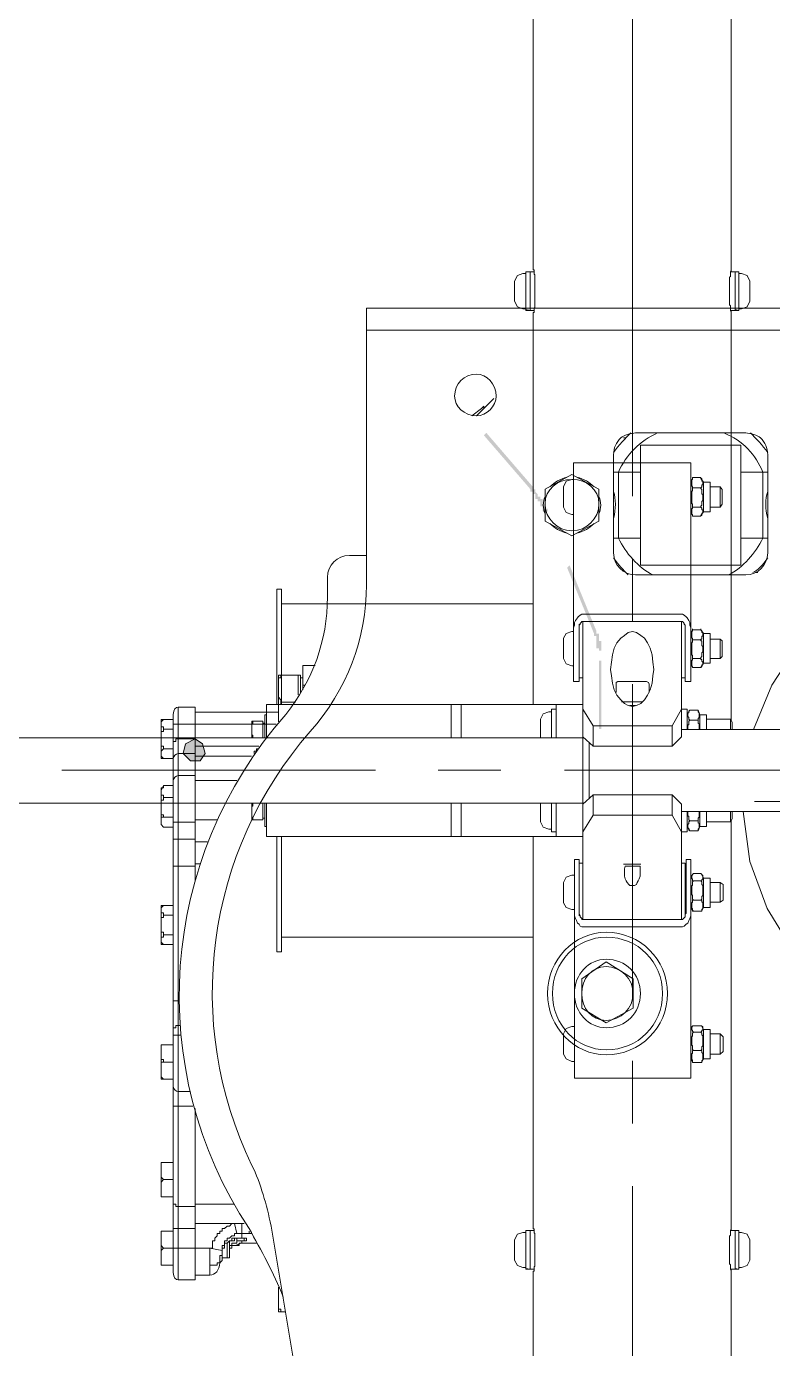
# Model space of a CAD drawing. Header units: millimetres. Extents: x 25083 to 52777, y 24772 to 45779.
# Drawn here: x 48996.5 to 49109.8, y 36820.4 to 37021 of the extents above; entities that cross this region are included whole.
import ezdxf

# ---------------------------------------------------------------- set-up
doc = ezdxf.new("R2010")
doc.units = ezdxf.units.MM
doc.layers.add('小车', color=7, linetype='Continuous')
doc.styles.get("Standard").update_dxf_attribs({"font": ''})
doc.styles.get('Standard').set_extended_font_data('SimSun')
doc.dimstyles.new('15', dxfattribs={"dimtxt": 15, "dimasz": 10, "dimexe": 2, "dimexo": 1, "dimgap": 1, "dimtad": 1, "dimdsep": 46, "dimtxsty": 'Standard', "dimcen": 2.5, "dimadec": 0, "dimazin": 0, "dimtfac": 1, "dimtmove": 2, "dimatfit": 3, "dimfxl": 1, "dimtolj": 1, "dimarcsym": 0})

# ---------------------------------------------------------------- blocks, each defined once
blk = doc.blocks.new('zw$D2F4')
h = blk.add_hatch(color=7)
h.dxf.hatch_style = 2
h.paths.add_polyline_path([(183.45, 1070.63), (176.4, 1078.8), (176.02, 1078.43), (183.08, 1070.26)])
h = blk.add_hatch(color=7)
h.dxf.hatch_style = 2
h.paths.add_polyline_path([(185.68, 1066.91), (185.68, 1067.29), (185.31, 1067.29), (185.31, 1068.03), (184.94, 1068.03), (184.94, 1068.77), (184.57, 1068.77), (184.57, 1069.14), (184.19, 1069.14), (184.19, 1069.51), (183.82, 1069.89), (183.82, 1070.26), (183.45, 1070.26), (183.45, 1070.63), (183.08, 1070.26), (183.08, 1069.89), (183.45, 1069.89), (183.45, 1069.51), (183.82, 1069.51), (183.82, 1068.77), (184.19, 1068.77), (184.19, 1068.4), (184.57, 1068.4), (184.57, 1067.66), (184.94, 1067.66), (184.94, 1066.91), (185.31, 1066.91), (185.31, 1066.54)])
h = blk.add_hatch(color=7)
h.dxf.hatch_style = 2
h.paths.add_polyline_path([(193.11, 1048.72), (189.02, 1058.74), (188.65, 1058.37), (192.74, 1048.35)])
h = blk.add_hatch(color=7)
h.dxf.hatch_style = 2
h.paths.add_polyline_path([(193.85, 1045.75), (193.85, 1046.86), (193.85, 1047.23), (193.48, 1047.23), (193.48, 1048.35), (193.11, 1048.35), (193.11, 1048.72), (192.74, 1048.35), (192.74, 1047.98), (193.11, 1047.98), (193.11, 1046.12), (193.48, 1046.12), (193.48, 1045.75)])
h = blk.add_hatch(color=7)
h.dxf.hatch_style = 2
h.paths.add_polyline_path([(193.85, 1033.86), (193.85, 1044.26), (193.48, 1044.26), (193.48, 1033.86)])
h = blk.add_hatch(color=7)
h.dxf.hatch_style = 2
h.paths.add_polyline_path([(132.2, 1032.38), (130.72, 1031.64), (130.35, 1030.15), (131.46, 1029.04), (132.95, 1029.04), (133.69, 1030.15), (133.32, 1031.64)])
at = {"color": 7, "lineweight": 5}
for points in [[(158.2, 1055.77), (158.2, 1097.74)], [(243.24, 1097.74), (158.2, 1097.74)], [(243.24, 1094.39), (158.2, 1094.39)], [(174.91, 1081.4), (177.51, 1084)], [(174.17, 1081.4), (175.65, 1082.51)], [(175.65, 1082.51), (176.02, 1082.88)], [(176.02, 1082.51), (176.02, 1082.88)], [(197.19, 1078.06), (197.56, 1078.06)], [(199.05, 1078.8), (215.76, 1078.8)], [(195.71, 1060.6), (195.71, 1075.46)], [(199.79, 1076.94), (199.79, 1058.74)], [(215.02, 1076.94), (199.79, 1076.94)], [(215.02, 1058.74), (215.02, 1076.94)], [(219.1, 1075.46), (219.1, 1060.6)], [(185.31, 1070.26), (189.39, 1072.48)], [(189.39, 1072.48), (193.48, 1070.26)], [(199.79, 1072.86), (195.71, 1072.86)], [(196.45, 1062.83), (196.45, 1072.86)], [(219.1, 1072.86), (215.02, 1072.86)], [(218.36, 1072.86), (218.36, 1062.83)], [(185.31, 1065.43), (185.31, 1070.26)], [(193.48, 1070.26), (193.48, 1065.43)], [(189.39, 1063.2), (185.31, 1065.43)], [(193.48, 1065.43), (189.39, 1063.2)], [(199.79, 1062.83), (195.71, 1062.83)], [(219.1, 1062.83), (215.02, 1062.83)], [(158.2, 1060.23), (155.6, 1060.23)], [(215.76, 1057.26), (199.05, 1057.26)], [(215.02, 1058.74), (199.79, 1058.74)], [(217.62, 1057.63), (217.25, 1057.63)], [(152.26, 1056.89), (152.26, 1053.92)], [(148.54, 1039.81), (148.54, 1043.52)], [(150.4, 1043.52), (148.54, 1043.52)], [(144.83, 1034.98), (144.83, 1042.03)], [(147.8, 1042.03), (144.83, 1042.03)], [(145.2, 1042.03), (145.2, 1041.66), (144.83, 1041.66), (144.83, 1040.18)], [(147.8, 1039.06), (147.8, 1042.03)], [(147.8, 1042.03), (148.17, 1042.03)], [(148.17, 1042.03), (148.17, 1039.43)], [(148.54, 1041.66), (148.17, 1041.66)], [(144.83, 1040.18), (144.83, 1038.69), (145.2, 1038.32), (145.2, 1037.95)], [(148.54, 1040.55), (148.91, 1040.55)], [(129.6, 950.31), (129.6, 1037.21)], [(132.2, 1037.21), (129.6, 1037.21)], [(132.2, 1010.84), (132.2, 1037.21)], [(145.2, 1037.95), (145.2, 1037.58), (144.83, 1037.58), (144.83, 1036.09)], [(147.43, 1037.95), (145.2, 1037.95)], [(127, 1034.61), (127, 1035.35), (127.38, 1035.35)], [(127.38, 1035.35), (127, 1034.98)], [(127, 1029.78), (127, 1034.98)], [(128.86, 1035.35), (127.38, 1035.35)], [(128.86, 951.42), (128.86, 1036.09)], [(144.83, 1036.46), (132.2, 1036.46)], [(144.83, 1036.09), (144.83, 1034.98)], [(127.38, 1033.86), (127.38, 1034.23), (127, 1034.23), (127, 1034.61)], [(127, 1032.38), (127, 1033.49), (127.38, 1033.49), (127.38, 1033.86)], [(128.86, 1033.86), (127.38, 1033.86)], [(128.86, 1034.23), (128.86, 1034.61), (129.6, 1034.61)], [(132.2, 1034.61), (129.6, 1034.61)], [(132.2, 1034.61), (144.46, 1034.61)], [(127.38, 1030.89), (127.38, 1031.26), (127, 1031.26), (127, 1032.38)], [(128.86, 1032.01), (129.23, 1032.01), (129.23, 1032.38), (129.6, 1032.38)], [(132.2, 1032.38), (129.6, 1032.38)], [(132.2, 1031.26), (141.86, 1031.26)], [(127, 1030.15), (127, 1030.52), (127.38, 1030.89)], [(127.38, 1029.41), (127, 1029.41), (127, 1030.15)], [(127.38, 1029.41), (127, 1029.78)], [(128.86, 1030.89), (127.38, 1030.89)], [(128.86, 1029.41), (127.38, 1029.41)], [(132.2, 1030.15), (129.6, 1030.15)], [(140.75, 1029.78), (132.2, 1029.78)], [(141.86, 1030.89), (141.49, 1030.89), (141.49, 1030.52), (141.12, 1030.52), (141.12, 1030.15)], [(127, 1024.21), (127, 1024.95), (127.38, 1024.95), (127.38, 1025.32)], [(127.38, 1025.32), (127, 1024.58)], [(128.86, 1025.32), (127.38, 1025.32)], [(132.2, 1026.81), (129.6, 1026.81)], [(138.52, 1026.06), (132.2, 1026.06)], [(127, 1019.38), (127, 1024.58)], [(127.38, 1023.47), (127.38, 1023.84), (127, 1023.84), (127, 1024.21)], [(127, 1021.98), (127, 1023.09), (127.38, 1023.09), (127.38, 1023.47)], [(128.86, 1023.47), (127.38, 1023.47)], [(127.38, 1020.49), (127.38, 1020.87), (127, 1020.87), (127, 1021.98)], [(127, 1019.75), (127, 1020.49), (127.38, 1020.49)], [(127.38, 1019.01), (127, 1019.38), (127, 1019.75)], [(127.38, 1019.01), (127, 1019.38)], [(128.86, 1020.49), (127.38, 1020.49)], [(128.86, 1019.01), (127.38, 1019.01)], [(128.86, 1020.12), (128.86, 1019.75), (129.6, 1019.75)], [(132.2, 1019.75), (129.6, 1019.75)], [(132.2, 1020.12), (135.55, 1020.12)], [(128.86, 1017.52), (128.86, 1017.15), (129.6, 1017.15)], [(132.2, 1017.15), (129.6, 1017.15)], [(132.2, 1016.78), (134.06, 1016.78)], [(128.86, 1012.7), (128.86, 1013.07), (129.6, 1013.07)], [(132.2, 1013.07), (129.6, 1013.07)], [(132.2, 1013.44), (132.95, 1013.44)], [(127, 1006.38), (127, 1007.13), (127.38, 1007.13)], [(127.38, 1007.13), (127, 1006.75)], [(128.86, 1007.13), (127.38, 1007.13)], [(127, 1001.56), (127, 1006.75)], [(127.38, 1005.64), (127.38, 1006.01), (127, 1006.01), (127, 1006.38)], [(127, 1004.15), (127, 1005.27), (127.38, 1005.27), (127.38, 1005.64)], [(128.86, 1005.64), (127.38, 1005.64)], [(127.38, 1002.67), (127.38, 1003.04), (127, 1003.04), (127, 1004.15)], [(127, 1001.93), (127, 1002.3), (127.38, 1002.3), (127.38, 1002.67)], [(127.38, 1001.18), (127, 1001.18), (127, 1001.93)], [(127.38, 1001.18), (127, 1001.56)], [(128.86, 1002.67), (127.38, 1002.67)], [(128.86, 1001.18), (127.38, 1001.18)], [(194.59, 998.58), (190.88, 995.98)], [(198.68, 995.98), (194.59, 998.58)], [(190.88, 995.98), (190.88, 991.53)], [(198.68, 991.53), (198.68, 995.98)], [(128.86, 992.64), (129.6, 992.64)], [(190.88, 991.53), (194.59, 989.3)], [(194.59, 989.3), (198.68, 991.53)], [(128.86, 988.19), (128.86, 988.56), (129.23, 988.56), (129.23, 988.93), (129.6, 988.93)], [(129.98, 988.93), (129.6, 988.93)], [(128.86, 986.7), (128.86, 987.44), (129.23, 987.44), (129.6, 987.44)], [(129.98, 987.44), (129.6, 987.44)], [(128.86, 985.96), (127, 985.96)], [(127, 980.76), (127, 985.96)], [(127, 984.84), (127, 985.96), (127.38, 985.96)], [(127.38, 983.36), (127.38, 983.73), (127, 983.73), (127, 984.84)], [(127, 982.24), (127, 983.36), (127.38, 983.36)], [(128.86, 983.36), (127.38, 983.36)], [(127.38, 980.76), (127, 981.13), (127, 982.24)], [(128.86, 980.76), (127, 980.76)], [(131.46, 978.9), (129.6, 978.9)], [(128.86, 977.05), (128.86, 976.67), (129.6, 976.67)], [(131.83, 976.67), (129.6, 976.67)], [(132.2, 950.31), (132.2, 976.3)], [(128.86, 968.13), (127, 968.13)], [(127, 962.93), (127, 968.13)], [(127, 967.02), (127, 968.13), (127.38, 968.13)], [(127.38, 965.53), (127, 965.9), (127, 967.02)], [(127, 964.05), (127, 965.16), (127.38, 965.53)], [(128.86, 965.53), (127.38, 965.53)], [(127.38, 962.93), (127, 962.93), (127, 964.05)], [(128.86, 962.93), (127, 962.93)], [(128.86, 962.19), (128.86, 961.82), (129.23, 961.82), (129.23, 961.45), (129.6, 961.45)], [(132.2, 961.45), (129.6, 961.45)], [(132.2, 961.82), (138.15, 961.82)], [(138.15, 958.85), (132.2, 958.85)], [(138.15, 958.85), (137.77, 958.85), (137.4, 958.48), (137.03, 958.48), (136.66, 958.11), (136.29, 958.11), (136.29, 957.73), (135.92, 957.73), (135.92, 957.36), (135.55, 957.36), (135.55, 956.99), (135.17, 956.62), (135.17, 956.25), (134.8, 956.25), (134.8, 955.14), (134.43, 955.14)], [(138.52, 957.36), (138.15, 958.85)], [(139.63, 958.85), (139.26, 958.85)], [(139.26, 956.62), (139.26, 958.85)], [(128.86, 957.73), (127, 957.73)], [(127, 952.54), (127, 957.73)], [(127, 956.62), (127, 957.73), (127.38, 957.73)], [(128.86, 958.11), (129.6, 958.11)], [(132.2, 958.11), (129.6, 958.11)], [(138.52, 957.36), (138.15, 957.36), (138.15, 956.99), (137.77, 956.99), (137.4, 956.62), (137.03, 956.62), (137.03, 956.25), (136.66, 956.25), (136.66, 955.88), (136.66, 955.51), (136.29, 955.51), (136.29, 954.76)], [(139.26, 957.36), (138.52, 957.36)], [(140.75, 957.36), (139.26, 957.36)], [(140.37, 957.73), (140.37, 957.36)], [(140.37, 957.36), (140.75, 957.36)], [(143.72, 958.48), (154.49, 893.86)], [(127.38, 955.14), (127, 955.51), (127, 956.62)], [(127, 953.65), (127, 954.76), (127.38, 955.14)], [(128.86, 955.14), (127.38, 955.14)], [(128.86, 955.14), (134.43, 955.14)], [(136.29, 954.76), (134.43, 955.14)], [(134.43, 955.14), (134.43, 952.54)], [(136.29, 954.76), (136.29, 954.02), (135.92, 954.02), (135.92, 953.65)], [(137.03, 953.65), (137.03, 955.88)], [(137.4, 956.25), (138.15, 956.25), (138.15, 956.62), (138.52, 956.62)], [(137.4, 953.65), (137.4, 956.25)], [(138.52, 955.88), (137.77, 955.88), (137.77, 955.51), (137.4, 955.51)], [(137.4, 955.14), (137.77, 955.14)], [(139.26, 955.88), (138.89, 955.88), (138.89, 955.51), (137.77, 955.51)], [(137.77, 955.14), (137.77, 955.51), (138.15, 955.51)], [(137.77, 955.51), (138.15, 955.51)], [(137.77, 955.51), (137.77, 955.14)], [(138.52, 956.62), (138.52, 955.88)], [(138.52, 956.62), (139.26, 956.62)], [(139.26, 956.25), (138.52, 956.25), (138.52, 955.88)], [(139.26, 956.62), (139.63, 956.62)], [(139.26, 956.25), (139.63, 956.25)], [(139.26, 955.88), (139.26, 956.25)], [(139.26, 955.88), (141.49, 955.88)], [(141.49, 955.88), (139.26, 955.88)], [(139.63, 956.25), (139.63, 956.62)], [(139.63, 956.62), (140, 956.62)], [(140, 956.62), (140, 956.25), (139.63, 956.25)], [(127.38, 952.54), (127, 952.54), (127, 953.65)], [(135.92, 953.65), (135.92, 952.91), (135.55, 952.91), (135.55, 952.54), (135.17, 952.54), (134.43, 952.54)], [(135.92, 953.65), (135.92, 952.91)], [(135.92, 952.91), (136.29, 953.28)], [(135.92, 952.91), (136.29, 953.28)], [(136.29, 953.28), (136.29, 953.65)], [(137.03, 953.65), (136.29, 953.65)], [(137.4, 953.65), (137.03, 953.65)], [(128.86, 952.54), (127, 952.54)], [(134.43, 951.05), (132.2, 951.05)], [(134.43, 952.54), (134.43, 951.05)], [(132.2, 950.31), (129.6, 950.31)], [(144.83, 945.48), (144.83, 949.19)], [(144.83, 948.82), (144.83, 947.34)], [(144.83, 947.34), (144.83, 945.85), (145.2, 945.85), (145.2, 945.48)], [(145.94, 945.48), (144.83, 945.48)]]:
    blk.add_lwpolyline(points, dxfattribs=at)
at = {"color": 7, "lineweight": 0}
blk.add_lwpolyline([(132.2, 1032.38), (130.72, 1031.64), (130.35, 1030.15), (131.46, 1029.04), (132.95, 1029.04), (133.69, 1030.15), (133.32, 1031.64)], close=True, dxfattribs=at)
for points in [[(137.4, 956.25), (137.03, 955.88), (136.66, 955.88), (136.66, 955.14), (136.29, 955.14), (136.29, 953.65)], [(138.52, 956.62), (137.77, 956.62), (137.77, 956.25), (137.4, 956.25)], [(137.4, 955.51), (137.77, 955.51), (137.77, 955.88), (138.52, 955.88)]]:
    blk.add_lwpolyline(points, dxfattribs=at)
at = {"color": 7, "lineweight": 5}
for points in [[(174.91, 1087.71), (173.05, 1087.71), (171.57, 1086.23), (171.57, 1084.37), (171.57, 1082.88), (173.05, 1081.4), (174.91, 1081.4), (176.4, 1081.4), (177.88, 1082.88), (177.88, 1084.37), (177.88, 1086.23), (176.4, 1087.71), (174.91, 1087.71)], [(189.39, 1071.74), (187.16, 1071.74), (185.31, 1070.26), (185.31, 1068.03), (185.31, 1065.8), (187.16, 1063.94), (189.39, 1063.94), (191.62, 1063.94), (193.48, 1065.8), (193.48, 1068.03), (193.48, 1070.26), (191.62, 1071.74), (189.39, 1071.74)], [(194.59, 1003.04), (189.76, 1003.04), (185.68, 998.96), (185.68, 993.76), (185.68, 988.56), (189.76, 984.47), (194.59, 984.47), (199.79, 984.47), (203.88, 988.56), (203.88, 993.76), (203.88, 998.96), (199.79, 1003.04), (194.59, 1003.04)], [(194.59, 1002.3), (190.14, 1002.3), (186.42, 998.58), (186.42, 993.76), (186.42, 988.93), (190.14, 985.22), (194.59, 985.22), (199.42, 985.22), (203.13, 988.93), (203.13, 993.76), (203.13, 998.58), (199.42, 1002.3), (194.59, 1002.3)], [(194.59, 998.96), (191.99, 998.96), (189.76, 996.73), (189.76, 993.76), (189.76, 990.79), (191.99, 988.56), (194.59, 988.56), (197.56, 988.56), (199.79, 990.79), (199.79, 993.76), (199.79, 996.73), (197.56, 998.96), (194.59, 998.96)], [(194.59, 997.84), (192.36, 997.84), (190.88, 995.98), (190.88, 993.76), (190.88, 991.53), (192.36, 989.67), (194.59, 989.67), (196.82, 989.67), (198.68, 991.53), (198.68, 993.76), (198.68, 995.98), (196.82, 997.84), (194.59, 997.84)]]:
    blk.add_open_spline(points, degree=3, knots=[0, 0, 0, 0, 1, 1, 1, 2, 2, 2, 3, 3, 3, 4, 4, 4, 4], dxfattribs=at)
for points in [[(198.31, 1078.8), (197.56, 1078.06), (196.45, 1076.94), (195.71, 1075.83)], [(196.82, 1078.06), (196.08, 1077.31), (195.71, 1076.57), (195.71, 1075.46)], [(202.39, 1078.8), (199.79, 1077.68), (197.56, 1075.46), (196.45, 1072.86)], [(199.05, 1078.8), (198.31, 1078.8), (197.19, 1078.43), (196.82, 1078.06)], [(218.36, 1072.86), (217.25, 1075.46), (215.39, 1077.68), (212.42, 1078.8)], [(217.99, 1078.06), (217.62, 1078.43), (216.5, 1078.8), (215.76, 1078.8)], [(219.1, 1075.83), (218.36, 1076.94), (217.25, 1078.06), (216.5, 1078.8)], [(219.1, 1075.46), (219.1, 1076.57), (218.73, 1077.31), (217.99, 1078.06)], [(188.65, 1072.11), (187.54, 1071.74), (186.79, 1071.37), (186.05, 1070.63)], [(192.74, 1070.63), (191.99, 1071.37), (191.25, 1071.74), (190.14, 1072.11)], [(185.31, 1069.14), (184.94, 1068.4), (184.94, 1067.29), (185.31, 1066.54)], [(193.48, 1066.54), (193.85, 1067.29), (193.85, 1068.4), (193.48, 1069.14)], [(195.71, 1065.8), (196.08, 1067.29), (196.08, 1068.77), (195.71, 1069.89)], [(219.1, 1069.89), (218.73, 1068.77), (218.73, 1067.29), (219.1, 1065.8)], [(186.05, 1065.06), (186.79, 1064.31), (187.54, 1063.94), (188.65, 1063.57)], [(190.14, 1063.57), (191.25, 1063.94), (191.99, 1064.31), (192.74, 1065.06)], [(196.45, 1062.83), (197.56, 1060.6), (199.42, 1058.37), (201.65, 1057.26)], [(213.16, 1057.26), (215.39, 1058.37), (217.25, 1060.6), (218.36, 1062.83)], [(155.6, 1060.23), (153.74, 1060.23), (152.26, 1058.74), (152.26, 1056.89)], [(195.71, 1060.6), (195.71, 1058.74), (197.19, 1057.26), (199.05, 1057.26)], [(195.71, 1059.86), (196.45, 1058.74), (197.19, 1058), (197.93, 1057.26)], [(215.76, 1057.26), (217.62, 1057.26), (219.1, 1058.74), (219.1, 1060.6)], [(216.87, 1057.63), (217.62, 1058), (218.36, 1058.74), (219.1, 1059.86)], [(149.66, 1033.49), (155.23, 1039.81), (158.2, 1047.6), (158.2, 1055.77)], [(145.94, 1036.09), (150.03, 1041.29), (152.26, 1047.23), (152.26, 1053.92)], [(129.6, 1037.21), (129.23, 1037.21), (128.86, 1036.83), (128.86, 1036.09)], [(145.94, 1036.09), (126.63, 1014.18), (124.41, 982.24), (140.37, 958.11)], [(149.66, 1033.49), (133.69, 1015.3), (130.35, 989.3), (140.75, 967.76)], [(129.6, 1030.15), (129.23, 1030.15), (128.86, 1029.78), (128.86, 1029.41)], [(129.6, 1026.81), (129.23, 1026.81), (128.86, 1026.44), (128.86, 1026.06)], [(128.86, 979.65), (128.86, 979.27), (129.23, 978.9), (129.6, 978.9)], [(143.72, 958.48), (142.97, 961.82), (142.23, 964.79), (140.75, 967.76)], [(139.26, 958.85), (138.89, 958.85), (138.52, 958.85), (138.15, 958.85)], [(145.57, 947.71), (144.09, 951.42), (142.23, 954.76), (140.37, 958.11)], [(137.77, 955.14), (137.77, 955.14), (137.4, 955.14), (137.4, 955.14)], [(137.77, 955.51), (137.77, 955.51), (137.77, 955.51), (137.77, 955.14)], [(139.26, 955.88), (138.89, 955.88), (138.52, 955.51), (138.15, 955.51)], [(138.52, 956.62), (138.52, 956.62), (138.52, 956.62), (138.52, 956.62)], [(138.52, 955.88), (138.52, 955.88), (138.52, 955.88), (138.52, 955.88)], [(134.43, 951.05), (135.17, 951.05), (135.92, 951.79), (135.92, 952.91)], [(135.92, 953.65), (135.92, 953.65), (135.92, 953.65), (135.92, 953.65)], [(136.29, 953.65), (136.29, 953.65), (136.29, 953.28), (136.29, 953.28)], [(128.86, 951.42), (128.86, 950.68), (129.23, 950.31), (129.6, 950.31)]]:
    blk.add_open_spline(points, degree=3, dxfattribs=at)
blk = doc.blocks.new('*D471')
at = {"layer": 'DEFPOINTS', "color": 0}
for p in [(37119.2, 116894.7), (37119.2, 116859.78), (37149.16, 116859.78)]:
    blk.add_point(p, dxfattribs=at)
at = {"layer": '小车', "color": 0, "linetype": 'Continuous', "lineweight": -2}
for p, q in [((37119.2, 116860.78), (37119.2, 116896.7)), ((37149.16, 116860.78), (37149.16, 116896.7)), ((37139.16, 116894.7), (37129.2, 116894.7))]:
    blk.add_line(p, q, dxfattribs=at)
at = {"layer": '小车', "color": 0}
for points in [[(37129.2, 116896.37), (37129.2, 116893.04), (37119.2, 116894.7)], [(37139.16, 116896.37), (37139.16, 116893.04), (37149.16, 116894.7)]]:
    blk.add_solid(points, dxfattribs=at)
at = {"layer": '小车', "color": 0, "insert": (37185.09, 116894.7), "char_height": 15, "attachment_point": 5}
blk.add_mtext('\\A1;29.96', dxfattribs=at)
blk = doc.blocks.new('A$C1A4175F5')
at = {"layer": '小车', "color": 7, "lineweight": 0}
for points in [[(1124.925, 181.001), (1124.925, 254.774)], [(1137.384, 181.001), (1137.384, 254.774)], [(1090.768, 216.278), (1093.848, 209.418), (1098.188, 203.119), (1103.787, 197.94), (1110.226, 194.02), (1117.366, 191.36), (1124.925, 190.38)], [(1137.384, 191.92), (1144.103, 194.72), (1150.122, 198.64), (1155.302, 203.679), (1159.361, 209.698), (1162.161, 216.278)], [(1056.892, 191.36), (1056.052, 190.94), (1055.772, 190.1)], [(1056.892, 191.36), (1059.971, 191.36)], [(1061.091, 190.1), (1060.811, 190.94), (1059.971, 191.36)], [(1202.337, 191.36), (1201.497, 190.94), (1201.217, 190.1)], [(1202.337, 191.36), (1205.417, 191.36)], [(1206.536, 190.1), (1206.256, 190.94), (1205.417, 191.36)], [(1001.038, 188.561), (1055.212, 188.561)], [(1056.612, 188.281), (1056.472, 188.281), (1056.332, 188.281), (1056.192, 188.421), (1056.052, 188.421), (1055.912, 188.421), (1055.772, 188.421), (1055.632, 188.421), (1055.492, 188.421), (1055.352, 188.561), (1055.212, 188.561)], [(1055.492, 189.681), (1055.632, 189.681)], [(1055.492, 189.681), (1055.492, 189.121)], [(1055.492, 189.681), (1055.632, 189.121)], [(1061.371, 189.681), (1055.492, 189.681)], [(1055.492, 189.681), (1055.492, 189.121)], [(1055.492, 189.121), (1061.371, 189.121)], [(1055.492, 189.121), (1055.492, 188.561)], [(1055.772, 190.1), (1055.772, 189.681)], [(1061.651, 188.561), (1061.511, 188.561), (1061.371, 188.421), (1061.231, 188.421), (1061.091, 188.421), (1060.951, 188.421), (1060.811, 188.421), (1060.671, 188.421), (1060.531, 188.281), (1060.391, 188.281), (1060.251, 188.281)], [(1061.091, 190.1), (1061.091, 189.681)], [(1061.371, 189.681), (1061.371, 189.121)], [(1061.371, 189.121), (1061.371, 188.561)], [(1061.651, 188.561), (1123.525, 188.561)], [(1123.805, 188.701), (1123.385, 188.421)], [(1123.805, 188.701), (1124.925, 188.701)], [(1137.384, 188.701), (1138.503, 188.701)], [(1138.503, 188.701), (1138.923, 188.421)], [(1138.783, 188.561), (1200.657, 188.561)], [(1202.057, 188.281), (1201.917, 188.281), (1201.777, 188.281), (1201.637, 188.421), (1201.497, 188.421), (1201.357, 188.421), (1201.217, 188.421), (1201.077, 188.421), (1200.937, 188.421), (1200.797, 188.561), (1200.657, 188.561)], [(1200.937, 189.681), (1201.077, 189.681)], [(1200.937, 189.681), (1200.937, 189.121)], [(1200.937, 189.681), (1201.077, 189.121)], [(1206.816, 189.681), (1200.937, 189.681)], [(1200.937, 189.681), (1200.937, 189.121)], [(1200.937, 189.121), (1206.816, 189.121)], [(1200.937, 189.121), (1200.937, 188.561)], [(1201.217, 190.1), (1201.217, 189.681)], [(1207.096, 188.561), (1206.956, 188.561), (1206.816, 188.421), (1206.676, 188.421), (1206.536, 188.421), (1206.396, 188.421), (1206.256, 188.421), (1206.116, 188.421), (1205.976, 188.281), (1205.836, 188.281), (1205.697, 188.281)], [(1206.536, 190.1), (1206.536, 189.681)], [(1206.816, 189.681), (1206.816, 189.121)], [(1206.816, 189.121), (1206.816, 188.561)], [(1207.096, 188.561), (1261.271, 188.561)], [(1057.172, 188.281), (1056.612, 188.281)], [(1059.691, 188.281), (1057.172, 188.281)], [(1060.251, 188.281), (1059.691, 188.281)], [(1088.529, 187.301), (1088.109, 186.881)], [(1091.188, 186.881), (1088.109, 186.881)], [(1088.109, 185.341), (1088.109, 186.881)], [(1088.529, 187.301), (1090.768, 187.301)], [(1090.768, 187.301), (1091.188, 186.881)], [(1091.188, 185.341), (1091.188, 186.881)], [(1111.486, 187.301), (1111.206, 186.881)], [(1111.206, 185.341), (1111.206, 186.881)], [(1114.146, 186.881), (1111.206, 186.881)], [(1111.486, 187.301), (1113.866, 187.301)], [(1113.866, 187.301), (1114.146, 186.881)], [(1114.146, 185.341), (1114.146, 186.881)], [(1124.925, 188.421), (1123.385, 188.421)], [(1123.385, 184.781), (1123.385, 188.421)], [(1138.923, 188.421), (1137.384, 188.421)], [(1138.923, 184.781), (1138.923, 188.421)], [(1148.442, 187.161), (1148.162, 186.881)], [(1148.162, 185.341), (1148.162, 186.881)], [(1151.102, 186.881), (1148.162, 186.881)], [(1148.442, 187.161), (1150.822, 187.161)], [(1150.822, 187.161), (1151.102, 186.881)], [(1151.102, 185.341), (1151.102, 186.881)], [(1171.54, 187.161), (1171.12, 186.881)], [(1174.2, 186.881), (1171.12, 186.881)], [(1171.12, 185.341), (1171.12, 186.881)], [(1171.54, 187.161), (1173.78, 187.161)], [(1173.78, 187.161), (1174.2, 186.881)], [(1174.2, 185.341), (1174.2, 186.881)], [(1202.617, 188.281), (1202.057, 188.281)], [(1205.137, 188.281), (1202.617, 188.281)], [(1205.697, 188.281), (1205.137, 188.281)], [(1091.888, 185.341), (1087.409, 185.341)], [(1087.409, 184.361), (1087.409, 185.341)], [(1091.888, 184.361), (1091.888, 185.341)], [(1114.846, 185.341), (1110.366, 185.341)], [(1110.366, 184.361), (1110.366, 185.341)], [(1114.846, 184.361), (1114.846, 185.341)], [(1124.925, 184.781), (1122.685, 184.781)], [(1122.685, 183.801), (1122.685, 184.781)], [(1139.623, 184.781), (1137.384, 184.781)], [(1139.623, 183.801), (1139.623, 184.781)], [(1147.462, 184.361), (1147.462, 185.341)], [(1151.942, 185.341), (1147.462, 185.341)], [(1151.942, 184.361), (1151.942, 185.341)], [(1174.9, 185.341), (1170.42, 185.341)], [(1170.42, 184.361), (1170.42, 185.341)], [(1174.9, 184.361), (1174.9, 185.341)], [(1086.849, 183.941), (1086.849, 184.081), (1086.989, 184.081), (1087.129, 184.081), (1087.269, 184.221), (1087.409, 184.221), (1087.549, 184.221), (1087.689, 184.221), (1087.829, 184.221), (1087.969, 184.221), (1088.109, 184.221), (1088.249, 184.221), (1088.389, 184.081), (1088.529, 184.081), (1088.669, 184.081), (1088.669, 183.941)], [(1086.989, 184.081), (1086.849, 184.081), (1086.849, 183.941)], [(1086.849, 182.821), (1086.849, 183.941)], [(1088.669, 182.821), (1088.669, 182.681), (1088.529, 182.681), (1088.389, 182.681), (1088.249, 182.681), (1088.249, 182.541), (1088.109, 182.541), (1087.969, 182.541), (1087.829, 182.541), (1087.689, 182.541), (1087.549, 182.541), (1087.409, 182.541), (1087.269, 182.541), (1087.269, 182.681), (1087.129, 182.681), (1086.989, 182.681), (1086.849, 182.681), (1086.849, 182.821)], [(1086.849, 182.821), (1086.849, 182.681), (1086.989, 182.681)], [(1087.409, 184.361), (1086.989, 184.081)], [(1087.409, 182.401), (1086.989, 182.681)], [(1091.888, 184.361), (1087.409, 184.361)], [(1088.669, 183.941), (1088.809, 184.081), (1088.948, 184.081), (1089.088, 184.081), (1089.228, 184.081), (1089.368, 184.221), (1089.508, 184.221), (1089.648, 184.221), (1089.788, 184.221), (1089.928, 184.221), (1090.068, 184.221), (1090.208, 184.221), (1090.348, 184.221), (1090.488, 184.221)], [(1088.669, 182.821), (1088.669, 183.941)], [(1091.468, 182.821), (1091.328, 182.681), (1091.188, 182.681), (1091.048, 182.681), (1090.908, 182.681), (1090.768, 182.541), (1090.628, 182.541), (1090.488, 182.541), (1090.348, 182.541), (1090.208, 182.541), (1090.068, 182.541), (1089.928, 182.541), (1089.788, 182.541), (1089.648, 182.541), (1089.508, 182.541), (1089.368, 182.681), (1089.228, 182.681), (1089.088, 182.681), (1088.948, 182.681), (1088.809, 182.681), (1088.669, 182.821)], [(1090.488, 184.221), (1090.628, 184.221), (1090.768, 184.221), (1090.908, 184.221), (1091.048, 184.081), (1091.188, 184.081), (1091.328, 184.081), (1091.468, 183.941)], [(1091.468, 183.941), (1091.608, 184.081), (1091.748, 184.081), (1091.748, 184.221), (1091.888, 184.221), (1092.028, 184.221), (1092.168, 184.221), (1092.308, 184.221), (1092.308, 184.081), (1092.448, 184.081), (1092.448, 183.941)], [(1091.468, 182.821), (1091.468, 183.941)], [(1092.448, 182.821), (1092.448, 182.681), (1092.308, 182.681), (1092.308, 182.541), (1092.168, 182.541), (1092.028, 182.541), (1091.888, 182.541), (1091.748, 182.541), (1091.748, 182.681), (1091.608, 182.681), (1091.468, 182.821)], [(1091.888, 184.361), (1092.308, 184.081)], [(1091.888, 182.401), (1092.308, 182.681)], [(1092.448, 183.941), (1092.448, 182.821)], [(1109.806, 183.941), (1109.806, 184.081), (1109.946, 184.081), (1110.086, 184.081), (1110.226, 184.221), (1110.366, 184.221), (1110.506, 184.221), (1110.646, 184.221), (1110.786, 184.221), (1110.926, 184.221), (1111.066, 184.221), (1111.206, 184.221), (1111.206, 184.081), (1111.346, 184.081), (1111.486, 184.081), (1111.486, 183.941)], [(1109.946, 184.081), (1109.806, 184.081), (1109.806, 183.941)], [(1109.806, 182.821), (1109.806, 183.941)], [(1111.486, 182.821), (1111.486, 182.681), (1111.346, 182.681), (1111.206, 182.681), (1111.066, 182.541), (1110.926, 182.541), (1110.786, 182.541), (1110.646, 182.541), (1110.506, 182.541), (1110.366, 182.541), (1110.226, 182.541), (1110.226, 182.681), (1110.086, 182.681), (1109.946, 182.681), (1109.806, 182.681), (1109.806, 182.821)], [(1109.806, 182.821), (1109.946, 182.821)], [(1109.806, 182.821), (1109.806, 182.681), (1109.946, 182.681)], [(1110.366, 184.361), (1109.946, 184.081)], [(1110.366, 182.401), (1109.946, 182.681)], [(1114.846, 184.361), (1110.366, 184.361)], [(1111.486, 183.941), (1111.626, 184.081), (1111.766, 184.081), (1111.906, 184.081), (1112.046, 184.081), (1112.186, 184.221), (1112.326, 184.221), (1112.466, 184.221), (1112.606, 184.221), (1112.746, 184.221), (1112.886, 184.221), (1113.026, 184.221), (1113.166, 184.221), (1113.306, 184.221), (1113.446, 184.221), (1113.586, 184.221), (1113.726, 184.221), (1113.866, 184.081), (1114.006, 184.081), (1114.146, 184.081), (1114.286, 184.081), (1114.426, 183.941)], [(1111.486, 182.821), (1111.486, 183.941)], [(1114.426, 182.821), (1114.286, 182.681), (1114.146, 182.681), (1114.006, 182.681), (1113.866, 182.681), (1113.726, 182.681), (1113.726, 182.541), (1113.586, 182.541), (1113.446, 182.541), (1113.306, 182.541), (1113.166, 182.541), (1113.026, 182.541), (1112.886, 182.541), (1112.746, 182.541), (1112.606, 182.541), (1112.466, 182.541), (1112.326, 182.541), (1112.186, 182.681), (1112.046, 182.681), (1111.906, 182.681), (1111.766, 182.681), (1111.626, 182.681), (1111.486, 182.821)], [(1114.426, 183.941), (1114.426, 184.081), (1114.566, 184.081), (1114.706, 184.221), (1114.846, 184.221), (1114.986, 184.221), (1115.126, 184.221), (1115.266, 184.221), (1115.266, 184.081), (1115.406, 184.081), (1115.546, 183.941)], [(1114.426, 182.821), (1114.426, 183.941)], [(1115.546, 182.821), (1115.406, 182.681), (1115.266, 182.681), (1115.266, 182.541), (1115.126, 182.541), (1114.986, 182.541), (1114.846, 182.541), (1114.706, 182.541), (1114.706, 182.681), (1114.566, 182.681), (1114.426, 182.681), (1114.426, 182.821)], [(1114.846, 184.361), (1115.406, 184.081)], [(1114.846, 182.401), (1115.406, 182.681)], [(1115.546, 182.821), (1115.546, 183.941)], [(1122.685, 183.801), (1121.985, 183.521)], [(1121.985, 183.521), (1122.125, 183.521), (1122.265, 183.521), (1122.405, 183.661), (1122.545, 183.661), (1122.685, 183.661), (1122.825, 183.661), (1122.965, 183.661), (1123.105, 183.661), (1123.245, 183.521), (1123.385, 183.521), (1123.525, 183.521)], [(1121.985, 182.261), (1121.985, 183.521)], [(1124.925, 183.801), (1122.685, 183.801)], [(1123.525, 183.521), (1123.665, 183.521), (1123.805, 183.521), (1123.945, 183.521), (1124.085, 183.661), (1124.225, 183.661), (1124.365, 183.661), (1124.505, 183.661), (1124.645, 183.661), (1124.785, 183.661), (1124.925, 183.661)], [(1123.525, 182.261), (1123.525, 183.521)], [(1139.623, 183.801), (1137.384, 183.801)], [(1137.384, 183.661), (1137.524, 183.661), (1137.663, 183.661), (1137.803, 183.661), (1137.943, 183.661), (1138.083, 183.661), (1138.223, 183.661), (1138.363, 183.521), (1138.503, 183.521), (1138.643, 183.521), (1138.783, 183.521)], [(1138.783, 183.521), (1138.923, 183.521), (1139.063, 183.521), (1139.203, 183.661), (1139.343, 183.661), (1139.483, 183.661), (1139.623, 183.661), (1139.763, 183.661), (1139.903, 183.661), (1140.043, 183.521), (1140.183, 183.521), (1140.323, 183.521)], [(1138.783, 182.261), (1138.783, 183.521)], [(1139.623, 183.801), (1140.323, 183.521)], [(1140.323, 182.261), (1140.323, 183.521)], [(1147.462, 184.361), (1146.763, 183.941)], [(1146.763, 183.941), (1146.903, 183.941), (1146.903, 184.081), (1147.043, 184.081), (1147.183, 184.081), (1147.183, 184.221), (1147.323, 184.221), (1147.462, 184.221), (1147.602, 184.221), (1147.742, 184.081), (1147.882, 184.081), (1148.022, 184.081), (1148.022, 183.941), (1148.162, 183.941)], [(1146.763, 182.681), (1146.763, 183.941)], [(1148.162, 182.681), (1148.022, 182.681), (1147.882, 182.681), (1147.882, 182.541), (1147.742, 182.541), (1147.602, 182.541), (1147.462, 182.541), (1147.323, 182.541), (1147.183, 182.541), (1147.043, 182.541), (1146.903, 182.681), (1146.763, 182.681)], [(1147.462, 182.401), (1146.763, 182.681)], [(1151.942, 184.361), (1147.462, 184.361)], [(1148.162, 183.941), (1148.302, 183.941), (1148.442, 184.081), (1148.582, 184.081), (1148.722, 184.081), (1148.862, 184.081), (1149.002, 184.081), (1149.142, 184.221), (1149.282, 184.221), (1149.422, 184.221), (1149.562, 184.221), (1149.702, 184.221), (1149.842, 184.221), (1149.982, 184.221), (1150.122, 184.081), (1150.262, 184.081), (1150.402, 184.081), (1150.542, 184.081), (1150.682, 184.081), (1150.822, 184.081), (1150.822, 183.941), (1150.962, 183.941)], [(1148.162, 182.681), (1148.162, 183.941)], [(1150.962, 182.681), (1150.822, 182.681), (1150.682, 182.681), (1150.542, 182.541), (1150.402, 182.541), (1150.262, 182.541), (1150.122, 182.541), (1149.982, 182.541), (1149.842, 182.541), (1149.702, 182.541), (1149.562, 182.541), (1149.422, 182.541), (1149.282, 182.541), (1149.142, 182.541), (1149.002, 182.541), (1148.862, 182.541), (1148.722, 182.541), (1148.582, 182.681), (1148.442, 182.681), (1148.302, 182.681), (1148.162, 182.681)], [(1150.962, 183.941), (1151.102, 183.941), (1151.102, 184.081), (1151.242, 184.081)], [(1150.962, 183.941), (1150.962, 182.681)], [(1152.502, 182.681), (1152.362, 182.681), (1152.222, 182.541), (1152.082, 182.541), (1151.942, 182.541), (1151.802, 182.541), (1151.662, 182.541), (1151.522, 182.541), (1151.382, 182.541), (1151.242, 182.541), (1151.242, 182.681), (1151.102, 182.681), (1150.962, 182.681)], [(1151.242, 184.081), (1151.382, 184.081), (1151.522, 184.081), (1151.522, 184.221), (1151.662, 184.221), (1151.802, 184.221), (1151.942, 184.221), (1152.082, 184.221), (1152.082, 184.081), (1152.222, 184.081), (1152.362, 184.081), (1152.502, 183.941)], [(1151.942, 184.361), (1152.502, 183.941)], [(1151.942, 182.401), (1152.502, 182.681)], [(1152.502, 183.941), (1152.642, 183.941)], [(1152.502, 182.681), (1152.502, 183.941)], [(1152.502, 182.681), (1152.642, 182.681)], [(1169.72, 183.941), (1169.86, 183.941), (1169.86, 184.081), (1170, 184.081)], [(1169.72, 182.681), (1169.72, 183.941)], [(1171.12, 182.681), (1170.98, 182.681), (1170.84, 182.541), (1170.7, 182.541), (1170.56, 182.541), (1170.42, 182.541), (1170.28, 182.541), (1170.14, 182.541), (1170, 182.541), (1170, 182.681), (1169.86, 182.681), (1169.72, 182.681)], [(1170.42, 184.361), (1169.86, 183.941)], [(1170.42, 182.401), (1169.86, 182.681)], [(1170, 184.081), (1170.14, 184.081), (1170.28, 184.221), (1170.42, 184.221), (1170.56, 184.221), (1170.7, 184.221), (1170.7, 184.081), (1170.84, 184.081), (1170.98, 184.081), (1171.12, 183.941)], [(1174.9, 184.361), (1170.42, 184.361)], [(1171.12, 183.941), (1171.26, 183.941), (1171.4, 184.081), (1171.54, 184.081), (1171.68, 184.081), (1171.82, 184.081), (1171.96, 184.081), (1172.1, 184.221), (1172.24, 184.221), (1172.38, 184.221), (1172.52, 184.221), (1172.66, 184.221), (1172.8, 184.221), (1172.94, 184.221), (1173.08, 184.221), (1173.08, 184.081), (1173.22, 184.081), (1173.36, 184.081), (1173.5, 184.081), (1173.64, 184.081), (1173.78, 184.081), (1173.92, 183.941), (1174.06, 183.941)], [(1171.12, 182.681), (1171.12, 183.941)], [(1171.68, 182.541), (1171.54, 182.681), (1171.4, 182.681), (1171.26, 182.681), (1171.12, 182.681)], [(1174.06, 182.681), (1173.92, 182.681), (1173.78, 182.681), (1173.64, 182.681), (1173.5, 182.541), (1173.36, 182.541), (1173.22, 182.541), (1173.08, 182.541), (1172.94, 182.541), (1172.8, 182.541), (1172.66, 182.541), (1172.52, 182.541), (1172.38, 182.541), (1172.24, 182.541), (1172.1, 182.541), (1171.96, 182.541), (1171.82, 182.541), (1171.68, 182.541)], [(1174.06, 183.941), (1174.2, 184.081), (1174.34, 184.081), (1174.48, 184.081), (1174.48, 184.221), (1174.62, 184.221), (1174.76, 184.221), (1174.9, 184.221), (1175.04, 184.221), (1175.04, 184.081), (1175.18, 184.081), (1175.32, 184.081), (1175.46, 184.081), (1175.46, 183.941), (1175.6, 183.941)], [(1174.06, 182.681), (1174.06, 183.941)], [(1175.6, 182.681), (1175.46, 182.681), (1175.32, 182.681), (1175.32, 182.541), (1175.18, 182.541), (1175.04, 182.541), (1174.9, 182.541), (1174.76, 182.541), (1174.62, 182.541), (1174.48, 182.541), (1174.34, 182.541), (1174.2, 182.681), (1174.06, 182.681)], [(1174.9, 184.361), (1175.46, 183.941)], [(1174.9, 182.401), (1175.46, 182.681)], [(1175.6, 183.941), (1175.46, 183.941)], [(1175.46, 182.681), (1175.6, 182.681)], [(1175.6, 182.681), (1175.6, 183.941)], [(1084.469, 182.401), (1084.469, 182.261), (1084.469, 182.121), (1084.469, 181.981), (1084.469, 181.841), (1084.469, 181.701), (1084.469, 181.421), (1084.469, 181.141), (1084.469, 180.861)], [(1084.469, 182.401), (1109.526, 182.401)], [(1084.469, 180.861), (1084.469, 166.163)], [(1109.526, 182.401), (1109.106, 182.401), (1108.686, 182.261), (1108.406, 182.121), (1107.987, 181.981), (1107.847, 181.701), (1107.567, 181.421), (1107.427, 181.141), (1107.427, 180.861)], [(1107.427, 166.163), (1107.427, 180.861)], [(1109.526, 181.701), (1109.386, 181.561), (1109.106, 181.561), (1108.966, 181.561), (1108.826, 181.421), (1108.686, 181.281), (1108.546, 181.141), (1108.546, 181.001), (1108.546, 180.861)], [(1108.546, 181.001), (1121.845, 181.001)], [(1108.546, 180.861), (1108.546, 166.163)], [(1117.086, 181.561), (1108.966, 181.561)], [(1109.526, 182.401), (1113.446, 182.401)], [(1113.446, 181.701), (1109.526, 181.701)], [(1111.206, 181.561), (1111.206, 181.701)], [(1113.446, 182.401), (1115.266, 182.401)], [(1115.266, 181.701), (1113.446, 181.701)], [(1114.146, 181.561), (1114.146, 181.701)], [(1116.106, 182.401), (1115.266, 182.401)], [(1115.266, 181.701), (1116.106, 181.701)], [(1116.106, 182.401), (1117.646, 182.401)], [(1117.646, 181.701), (1116.106, 181.701)], [(1117.086, 181.001), (1117.086, 181.561)], [(1117.646, 181.701), (1117.646, 182.401)], [(1121.845, 181.841), (1124.925, 181.841)], [(1121.845, 181.841), (1121.845, 181.001)], [(1121.845, 181.001), (1124.365, 179.602)], [(1126.045, 181.001), (1121.845, 181.001)], [(1123.525, 182.261), (1123.385, 182.121), (1123.245, 182.121), (1123.105, 182.121), (1122.965, 181.981), (1122.825, 181.981), (1122.685, 181.981), (1122.545, 181.981), (1122.405, 181.981), (1122.405, 182.121), (1122.265, 182.121), (1122.125, 182.121), (1121.985, 182.261)], [(1122.685, 181.841), (1121.985, 182.261)], [(1124.925, 181.981), (1124.785, 181.981), (1124.645, 181.981), (1124.505, 181.981), (1124.365, 181.981), (1124.225, 181.981), (1124.225, 182.121), (1124.085, 182.121), (1123.945, 182.121), (1123.805, 182.121), (1123.665, 182.121), (1123.525, 182.261)], [(1126.045, 181.001), (1127.445, 179.602)], [(1134.864, 179.602), (1136.264, 181.001)], [(1140.463, 181.001), (1136.264, 181.001)], [(1138.783, 182.261), (1138.643, 182.121), (1138.503, 182.121), (1138.363, 182.121), (1138.223, 182.121), (1138.083, 182.121), (1138.083, 181.981), (1137.943, 181.981), (1137.803, 181.981), (1137.663, 181.981), (1137.524, 181.981), (1137.384, 181.981)], [(1137.384, 181.841), (1140.463, 181.841)], [(1137.943, 179.602), (1140.463, 181.001)], [(1140.323, 182.261), (1140.183, 182.121), (1140.043, 182.121), (1139.903, 182.121), (1139.903, 181.981), (1139.763, 181.981), (1139.623, 181.981), (1139.483, 181.981), (1139.343, 181.981), (1139.203, 182.121), (1139.063, 182.121), (1138.923, 182.121), (1138.783, 182.261)], [(1139.623, 181.841), (1140.323, 182.261)], [(1140.463, 181.841), (1140.463, 181.001)], [(1153.762, 181.001), (1140.463, 181.001)], [(1144.663, 182.401), (1146.203, 182.401)], [(1144.663, 181.561), (1144.663, 182.401)], [(1146.203, 181.561), (1144.663, 181.561)], [(1145.223, 181.001), (1145.223, 181.561)], [(1153.202, 181.561), (1145.223, 181.561)], [(1147.043, 182.401), (1146.203, 182.401)], [(1146.203, 181.561), (1147.043, 181.561)], [(1147.043, 182.401), (1148.862, 182.401)], [(1148.862, 181.561), (1147.043, 181.561)], [(1148.162, 181.561), (1148.302, 181.561)], [(1148.862, 182.401), (1152.782, 182.401)], [(1152.782, 181.561), (1148.862, 181.561)], [(1151.102, 181.561), (1151.242, 181.561)], [(1154.882, 180.861), (1154.882, 181.141), (1154.742, 181.421), (1154.462, 181.701), (1154.322, 181.841), (1153.902, 182.121), (1153.622, 182.261), (1153.202, 182.261), (1152.782, 182.401)], [(1152.782, 182.401), (1177.839, 182.401)], [(1153.762, 180.861), (1153.762, 181.001), (1153.762, 181.141), (1153.622, 181.281), (1153.482, 181.421), (1153.342, 181.421), (1153.202, 181.561), (1152.922, 181.561), (1152.782, 181.561)], [(1153.762, 166.163), (1153.762, 180.861)], [(1154.882, 180.861), (1154.882, 166.163)], [(1177.839, 180.861), (1177.839, 181.141), (1177.839, 181.421), (1177.839, 181.701), (1177.839, 181.841), (1177.839, 182.121), (1177.839, 182.261), (1177.839, 182.401)], [(1177.839, 166.163), (1177.839, 180.861)], [(1124.365, 179.602), (1127.445, 179.602)], [(1124.365, 179.602), (1124.365, 167.563)], [(1127.445, 167.563), (1127.445, 179.602)], [(1134.864, 167.563), (1134.864, 179.602)], [(1134.864, 179.602), (1137.943, 179.602)], [(1137.943, 179.602), (1137.943, 167.563)], [(1116.666, 174.702), (1116.246, 174.702), (1115.826, 174.702), (1115.406, 174.702), (1115.126, 174.702), (1114.706, 174.562), (1114.426, 174.422), (1114.146, 174.282), (1113.866, 174.142), (1113.726, 173.862), (1113.726, 173.582), (1113.726, 173.442), (1113.726, 173.162), (1113.866, 173.022), (1114.146, 172.742), (1114.426, 172.602), (1114.706, 172.462), (1115.126, 172.322), (1115.406, 172.322), (1115.826, 172.322), (1116.246, 172.322), (1116.666, 172.462)], [(1116.666, 172.462), (1116.666, 174.702)], [(1116.946, 172.182), (1116.946, 174.842)], [(1141.583, 175.122), (1141.583, 171.902)], [(1142.983, 176.102), (1144.243, 176.102)], [(1144.663, 175.682), (1144.523, 175.962), (1144.243, 176.102)], [(1144.663, 171.342), (1144.663, 175.682)], [(1141.023, 174.002), (1141.023, 173.162)], [(1142.983, 171.062), (1144.243, 171.062)], [(1144.243, 171.062), (1144.523, 171.062), (1144.663, 171.342)], [(1124.365, 167.563), (1121.845, 166.023)], [(1127.445, 167.563), (1124.365, 167.563)], [(1127.445, 167.563), (1126.045, 166.023)], [(1126.885, 167.003), (1135.424, 167.003)], [(1136.264, 166.023), (1134.864, 167.563)], [(1137.943, 167.563), (1134.864, 167.563)], [(1140.463, 166.023), (1137.943, 167.563)], [(1084.469, 166.163), (1084.469, 165.883), (1084.469, 165.603), (1084.469, 165.463), (1084.469, 165.183), (1084.469, 165.043), (1084.469, 164.903), (1084.469, 164.763)], [(1109.526, 164.763), (1084.469, 164.763)], [(1086.989, 164.343), (1086.989, 164.763)], [(1092.308, 164.343), (1092.308, 164.763)], [(1107.427, 166.163), (1107.427, 165.883), (1107.567, 165.603), (1107.847, 165.463), (1107.987, 165.183), (1108.406, 165.043), (1108.686, 164.903), (1109.106, 164.763), (1109.526, 164.763)], [(1108.546, 166.163), (1108.546, 166.023), (1108.546, 165.883), (1108.686, 165.883), (1108.826, 165.743), (1108.966, 165.603), (1109.106, 165.603), (1109.386, 165.463), (1109.526, 165.463)], [(1121.845, 166.023), (1108.546, 166.023)], [(1109.106, 165.463), (1117.086, 165.463)], [(1109.526, 165.463), (1113.446, 165.463)], [(1113.446, 164.763), (1109.526, 164.763)], [(1110.086, 164.343), (1110.086, 164.763)], [(1111.206, 165.463), (1111.346, 165.463)], [(1113.446, 165.463), (1115.266, 165.463)], [(1115.266, 164.763), (1113.446, 164.763)], [(1114.146, 165.463), (1114.286, 165.463)], [(1116.106, 165.463), (1115.266, 165.463)], [(1115.266, 164.763), (1116.106, 164.763)], [(1115.266, 164.343), (1115.266, 164.763)], [(1116.106, 165.463), (1117.646, 165.463)], [(1117.646, 164.763), (1116.106, 164.763)], [(1117.086, 166.023), (1117.086, 165.463)], [(1117.646, 165.463), (1117.646, 164.763)], [(1121.145, 166.023), (1121.145, 161.963)], [(1121.845, 166.023), (1126.045, 166.023)], [(1136.264, 166.023), (1126.045, 166.023)], [(1126.185, 166.023), (1126.185, 137.046)], [(1136.124, 166.023), (1136.124, 137.046)], [(1136.264, 166.023), (1140.463, 166.023)], [(1140.463, 166.023), (1153.762, 166.023)], [(1141.163, 161.963), (1141.163, 166.023)], [(1144.663, 165.463), (1146.203, 165.463)], [(1144.663, 165.463), (1144.663, 164.623)], [(1146.203, 164.623), (1144.663, 164.623)], [(1145.223, 166.023), (1145.223, 165.463)], [(1145.223, 165.463), (1153.342, 165.463)], [(1147.043, 165.463), (1146.203, 165.463)], [(1146.203, 164.623), (1147.043, 164.623)], [(1147.043, 165.463), (1148.862, 165.463)], [(1148.862, 164.623), (1147.043, 164.623)], [(1147.043, 164.343), (1147.043, 164.623)], [(1148.162, 165.463), (1148.302, 165.463)], [(1148.862, 165.463), (1152.782, 165.463)], [(1152.782, 164.623), (1148.862, 164.623)], [(1151.102, 165.463), (1151.242, 165.463)], [(1152.222, 164.343), (1152.222, 164.623)], [(1152.782, 164.623), (1153.202, 164.763), (1153.622, 164.763), (1153.902, 164.903), (1154.322, 165.183), (1154.462, 165.323), (1154.742, 165.603), (1154.882, 165.883), (1154.882, 166.163)], [(1152.782, 165.463), (1152.922, 165.463), (1153.202, 165.463), (1153.342, 165.603), (1153.482, 165.603), (1153.622, 165.743), (1153.762, 165.883), (1153.762, 166.023), (1153.762, 166.163)], [(1177.839, 164.623), (1152.782, 164.623)], [(1170, 164.343), (1170, 164.623)], [(1175.32, 164.343), (1175.32, 164.623)], [(1177.839, 164.623), (1177.839, 164.763), (1177.839, 164.903), (1177.839, 165.043), (1177.839, 165.183), (1177.839, 165.463), (1177.839, 165.603), (1177.839, 165.883), (1177.839, 166.163)], [(1086.989, 164.343), (1087.409, 163.503), (1088.109, 163.083)], [(1091.188, 163.083), (1088.109, 163.083)], [(1091.188, 163.083), (1092.028, 163.503), (1092.308, 164.343)], [(1110.086, 164.343), (1110.366, 163.503), (1111.066, 163.083)], [(1114.146, 163.083), (1111.066, 163.083)], [(1114.146, 163.083), (1114.986, 163.503), (1115.266, 164.343)], [(1147.043, 164.343), (1147.323, 163.503), (1148.162, 163.083)], [(1151.242, 163.083), (1148.162, 163.083)], [(1151.242, 163.083), (1151.942, 163.503), (1152.222, 164.343)], [(1170, 164.343), (1170.28, 163.503), (1171.12, 163.083)], [(1174.2, 163.083), (1171.12, 163.083)], [(1174.2, 163.083), (1175.04, 163.503), (1175.32, 164.343)], [(1121.145, 161.963), (1121.145, 157.344)], [(1123.665, 161.963), (1121.145, 161.963)], [(1121.845, 161.263), (1121.845, 161.963)], [(1126.185, 161.263), (1121.845, 161.263)], [(1122.265, 160.843), (1122.265, 161.263)], [(1122.265, 160.843), (1122.545, 160.004), (1123.385, 159.584)], [(1126.185, 161.963), (1123.665, 161.963)], [(1138.643, 161.963), (1136.124, 161.963)], [(1140.463, 161.263), (1136.124, 161.263)], [(1141.163, 161.963), (1138.643, 161.963)], [(1138.923, 159.584), (1139.763, 160.004), (1140.043, 160.843)], [(1140.043, 160.843), (1140.043, 161.263)], [(1140.463, 161.263), (1140.463, 161.963)], [(1141.163, 157.344), (1141.163, 161.963)], [(1001.038, 158.464), (1055.212, 158.464)], [(1055.212, 158.464), (1055.212, 158.604), (1055.352, 158.604)], [(1055.352, 158.604), (1055.492, 158.604), (1055.632, 158.604), (1055.772, 158.604), (1055.912, 158.604), (1055.912, 158.744), (1056.052, 158.744), (1056.192, 158.744), (1056.332, 158.744), (1056.472, 158.744), (1056.612, 158.744)], [(1055.492, 158.604), (1055.492, 158.044)], [(1056.612, 158.744), (1057.172, 158.744)], [(1057.172, 158.744), (1059.691, 158.744)], [(1059.691, 158.744), (1060.251, 158.744)], [(1060.251, 158.744), (1060.391, 158.744), (1060.531, 158.744), (1060.671, 158.744), (1060.811, 158.744), (1060.951, 158.744), (1060.951, 158.604), (1061.091, 158.604), (1061.231, 158.604), (1061.371, 158.604), (1061.511, 158.604), (1061.651, 158.604), (1061.651, 158.464)], [(1061.371, 158.604), (1061.371, 158.044)], [(1061.651, 158.464), (1121.145, 158.464)], [(1105.887, 120.248), (1105.887, 158.464)], [(1126.185, 159.584), (1123.385, 159.584)], [(1138.923, 159.584), (1136.124, 159.584)], [(1141.163, 158.464), (1200.657, 158.464)], [(1156.422, 120.248), (1156.422, 158.464)], [(1200.657, 158.464), (1200.657, 158.604), (1200.797, 158.604), (1200.937, 158.604), (1201.077, 158.604), (1201.217, 158.604), (1201.357, 158.604), (1201.357, 158.744), (1201.497, 158.744), (1201.637, 158.744), (1201.777, 158.744), (1201.917, 158.744), (1202.057, 158.744)], [(1200.937, 158.604), (1200.937, 158.044)], [(1202.057, 158.744), (1202.617, 158.744)], [(1202.617, 158.744), (1205.137, 158.744)], [(1205.137, 158.744), (1205.697, 158.744)], [(1205.697, 158.744), (1205.836, 158.744), (1205.976, 158.744), (1206.116, 158.744), (1206.256, 158.744), (1206.396, 158.744), (1206.396, 158.604), (1206.536, 158.604), (1206.676, 158.604), (1206.816, 158.604), (1206.956, 158.604), (1207.096, 158.604), (1207.096, 158.464)], [(1206.816, 158.604), (1206.816, 158.044)], [(1207.096, 158.464), (1261.271, 158.464)], [(1207.096, 158.464), (1207.236, 158.464)], [(1055.492, 158.044), (1055.492, 157.344)], [(1055.492, 158.044), (1055.632, 157.344)], [(1055.492, 158.044), (1055.492, 157.344)], [(1061.371, 158.044), (1055.492, 158.044)], [(1055.632, 157.344), (1055.492, 157.344)], [(1055.492, 157.344), (1055.632, 157.344)], [(1061.371, 157.344), (1055.632, 157.344)], [(1055.772, 156.924), (1055.772, 157.344)], [(1055.772, 156.924), (1056.052, 156.084), (1056.892, 155.664)], [(1059.971, 155.664), (1060.811, 156.084), (1061.091, 156.924)], [(1061.091, 156.924), (1061.091, 157.344)], [(1061.371, 158.044), (1061.371, 157.344)], [(1121.145, 157.344), (1121.145, 153.144)], [(1141.163, 153.144), (1141.163, 157.344)], [(1206.816, 158.044), (1200.937, 158.044)], [(1200.937, 158.044), (1200.937, 157.344)], [(1200.937, 158.044), (1201.077, 157.344)], [(1200.937, 158.044), (1200.937, 157.344)], [(1201.077, 157.344), (1200.937, 157.344)], [(1200.937, 157.344), (1201.077, 157.344)], [(1206.816, 157.344), (1201.077, 157.344)], [(1201.217, 156.924), (1201.217, 157.344)], [(1201.217, 156.924), (1201.497, 156.084), (1202.337, 155.664)], [(1205.417, 155.664), (1206.256, 156.084), (1206.536, 156.924)], [(1206.536, 156.924), (1206.536, 157.344)], [(1206.816, 158.044), (1206.816, 157.344)], [(1059.971, 155.664), (1056.892, 155.664)], [(1205.417, 155.664), (1202.337, 155.664)], [(1121.145, 147.545), (1121.145, 153.144)], [(1141.163, 153.144), (1141.163, 147.545)], [(1122.685, 147.545), (1121.145, 147.545)], [(1121.145, 147.545), (1121.145, 146.005)], [(1121.145, 147.545), (1126.185, 147.545)], [(1126.185, 147.545), (1122.685, 147.545)], [(1139.623, 147.545), (1136.124, 147.545)], [(1136.124, 147.545), (1141.163, 147.545)], [(1141.163, 147.545), (1139.623, 147.545)], [(1141.163, 146.005), (1141.163, 147.545)], [(1121.145, 146.005), (1121.145, 143.485)], [(1126.185, 146.005), (1121.145, 146.005)], [(1141.163, 146.005), (1136.124, 146.005)], [(1141.163, 143.485), (1141.163, 146.005)], [(1121.145, 143.485), (1121.145, 121.228)], [(1141.163, 121.228), (1141.163, 143.485)], [(1126.185, 137.046), (1126.185, 122.067)], [(1136.124, 122.067), (1136.124, 137.046)], [(1121.145, 118.008), (1121.145, 121.228)], [(1126.185, 122.067), (1126.185, 55.154)], [(1136.124, 122.067), (1136.124, 55.154)], [(1141.163, 121.228), (1141.163, 118.008)], [(1103.647, 120.248), (1105.187, 120.248)], [(1103.647, 120.248), (1103.647, 119.548)], [(1105.187, 119.548), (1103.647, 119.548)], [(1105.187, 120.248), (1121.145, 120.248)], [(1121.145, 119.548), (1105.187, 119.548)], [(1141.163, 120.248), (1157.121, 120.248)], [(1157.121, 119.548), (1141.163, 119.548)], [(1157.121, 120.248), (1158.661, 120.248)], [(1158.661, 119.548), (1157.121, 119.548)], [(1158.661, 119.548), (1158.661, 120.248)], [(1126.185, 118.008), (1121.145, 118.008)], [(1122.685, 117.728), (1122.685, 118.008)], [(1126.185, 117.728), (1122.685, 117.728)], [(1123.665, 117.448), (1126.185, 117.448)], [(1123.665, 117.448), (1123.665, 115.908)], [(1123.945, 117.448), (1123.945, 117.728)], [(1141.163, 118.008), (1136.124, 118.008)], [(1139.623, 117.728), (1136.124, 117.728)], [(1136.124, 117.448), (1138.643, 117.448)], [(1138.363, 117.448), (1138.363, 117.728)], [(1138.643, 117.448), (1138.643, 115.908)], [(1139.623, 117.728), (1139.623, 118.008)], [(1123.665, 115.908), (1123.805, 115.908), (1123.945, 115.908), (1124.085, 115.908), (1124.085, 115.768), (1124.225, 115.768), (1124.365, 115.768), (1124.505, 115.768), (1124.645, 115.768), (1124.785, 115.768), (1124.925, 115.768)], [(1123.665, 115.768), (1123.665, 115.908)], [(1123.665, 115.768), (1124.925, 115.768)], [(1124.925, 115.768), (1125.065, 115.768), (1125.205, 115.768), (1125.345, 115.768), (1125.485, 115.768), (1125.625, 115.768), (1125.765, 115.768), (1125.765, 115.908), (1125.905, 115.908), (1126.045, 115.908), (1126.185, 115.908)], [(1124.925, 115.768), (1126.185, 115.768)], [(1136.124, 115.908), (1136.264, 115.908), (1136.404, 115.908), (1136.544, 115.908), (1136.544, 115.768), (1136.684, 115.768), (1136.824, 115.768), (1136.964, 115.768), (1137.104, 115.768), (1137.244, 115.768), (1137.384, 115.768)], [(1136.124, 115.768), (1137.384, 115.768)], [(1137.384, 115.768), (1137.524, 115.768), (1137.663, 115.768), (1137.803, 115.768), (1137.943, 115.768), (1138.083, 115.768), (1138.223, 115.768), (1138.223, 115.908), (1138.363, 115.908), (1138.503, 115.908), (1138.643, 115.908)], [(1137.384, 115.768), (1138.643, 115.768)], [(1138.643, 115.908), (1138.643, 115.768)]]:
    blk.add_lwpolyline(points, dxfattribs=at)
at = {"layer": '小车', "color": 1, "lineweight": 0}
for points in [[(1126.465, 249.594), (1126.465, 192.06)], [(1131.224, 163.223), (1131.224, 210.818)], [(1020.356, 173.582), (1068.091, 173.582)], [(1077.61, 173.582), (1087.129, 173.582)], [(1096.648, 173.582), (1144.243, 173.582)], [(1153.762, 173.582), (1163.281, 173.582)], [(1172.8, 173.582), (1207.096, 173.582)], [(1207.096, 173.582), (1261.271, 173.582)], [(1131.224, 144.045), (1131.224, 153.564)], [(1131.224, 86.931), (1131.224, 134.526)]]:
    blk.add_lwpolyline(points, dxfattribs=at)
at = {"layer": '小车', "color": 7, "lineweight": 0}
blk.add_lwpolyline([(1140.883, 173.582), (1141.023, 172.882), (1141.303, 172.322), (1141.863, 171.762), (1142.563, 171.202), (1143.403, 170.782), (1144.383, 170.502), (1145.503, 170.363), (1146.483, 170.223), (1147.602, 170.363), (1148.722, 170.502), (1149.702, 170.782), (1150.542, 171.202), (1151.242, 171.762), (1151.662, 172.322), (1152.082, 172.882), (1152.222, 173.582), (1152.082, 174.142), (1151.662, 174.842), (1151.242, 175.402), (1150.542, 175.822), (1149.702, 176.242), (1148.722, 176.522), (1147.602, 176.662), (1146.483, 176.802), (1145.503, 176.662), (1144.383, 176.522), (1143.403, 176.242), (1142.563, 175.822), (1141.863, 175.402), (1141.303, 174.842), (1141.023, 174.142), (1140.883, 173.582)], close=True, dxfattribs=at)
at = {"layer": '小车'}
dim = blk.add_linear_dim(base=(1151.522, 705.449), p1=(1181.479, 670.531), p2=(1151.522, 670.531), dimstyle='15', override={"dimfxl": 0.18}, dxfattribs=at)
dim.commit()
dim.dimension.update_dxf_attribs({"geometry": '*D471', "text_midpoint": (1217.407, 705.449), "dimtype": 128, "insert": (-35967.681, -116189.253)})

msp = doc.modelspace()

# ---------------------------------------------------------------- block references
msp.add_blockref('zw$D2F4', (48889.923, 35880.503))
at = {"layer": '小车', "ltscale": 10, "xscale": -1, "rotation": 270}
msp.add_blockref('A$C1A4175F5', (48914.945, 35776.933), dxfattribs=at)

doc.saveas('drawing.dxf')
